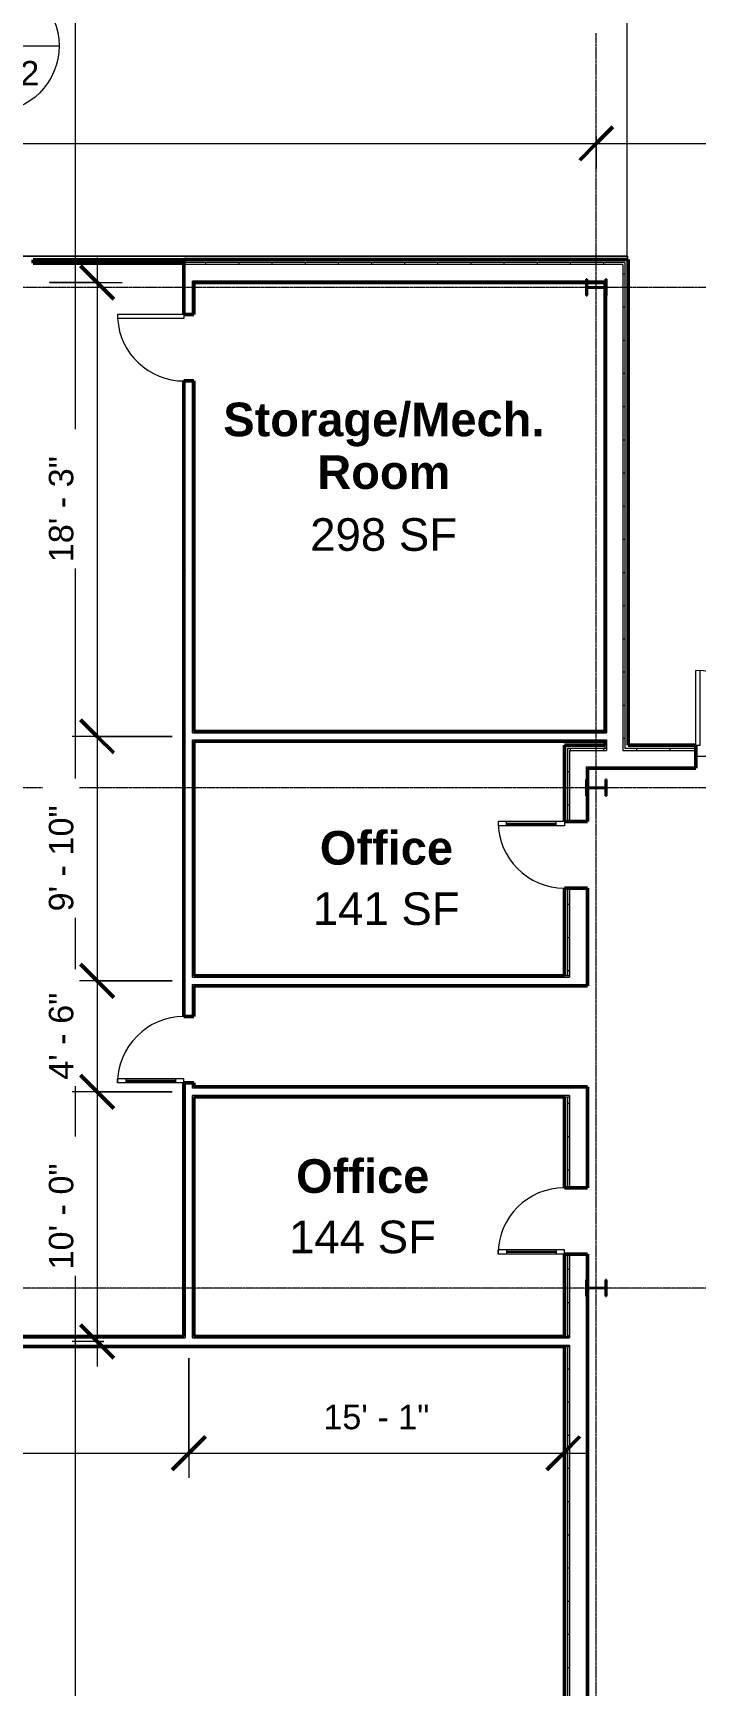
# Model space of a CAD drawing. Header units: inches. Extents: x 21806 to 26875, y -23174 to -20350.
# Drawn here: x 22525 to 22845, y -21577 to -20780 of the extents above; entities that cross this region are included whole.
import ezdxf

# ---------------------------------------------------------------- set-up
doc = ezdxf.new("R2010")
doc.units = ezdxf.units.IN
doc.header["$MEASUREMENT"] = 0
doc.linetypes.add('Grid Line 1_2_', pattern=[0.875, 0.5, -0.125, 0.125, -0.125])
for name, color, linetype, lineweight in [('A-ANNO-DIMS', 211, 'Continuous', 9), ('A-ANNO-DIMS-128', 211, 'Continuous', 9), ('A-DOOR', 31, 'Continuous', 13), ('A-DOOR-GLAZ', 31, 'Continuous', 30), ('A-WALL', 113, 'Continuous', 13), ('A-WALL-PATT', 111, 'Continuous', 50), ('C-BLDG-PADS', 91, 'Continuous', 9), ('C-TOPO', 7, 'Continuous', 9), ('EOP-PR', 4, 'Continuous', 9), ('G-ANNO-SYMB', 111, 'Continuous', 9), ('I-WALL', 2, 'Continuous', 13), ('L-SITE-WALL', 31, 'Continuous', 13), ('M-AREA-IDEN', 171, 'Continuous', 9), ('S-COLS', 52, 'Continuous', 9), ('S-GRID', 1, 'Continuous', 9)]:
    doc.layers.add(name, color=color, linetype=linetype, lineweight=lineweight)
doc.styles.add('Arial', font='arial.ttf', dxfattribs={"height": 11.802395})
doc.styles.add('Arial_2', font='arial.ttf', dxfattribs={"height": 15.736527})
doc.styles.add('Arial_B_1', font='arialbd.ttf', dxfattribs={"height": 16.236099})
doc.dimstyles.new('Linear_-_3_32__Arial', dxfattribs={"dimscale": 12, "dimtxt": 12, "dimasz": 1.333333, "dimexe": 1, "dimexo": 0.666667, "dimgap": 0.666667, "dimtad": 1, "dimdec": 0, "dimzin": 1, "dimdsep": 46, "dimlunit": 4, "dimtxsty": 'Arial', "dimblk1": 'OBLIQUE', "dimblk2": 'OBLIQUE', "dimsah": 1, "dimcen": 0.09, "dimdle": 1, "dimazin": 0, "dimtfac": 1, "dimtdec": 4, "dimtix": 1, "dimtmove": 0, "dimatfit": 3, "dimfxl": 1, "dimtvp": 1, "dimtfill": 1, "dimfrac": 2, "dimtolj": 1, "dimtzin": 0, "dimarcsym": 2})
doc.dimstyles.new('Linear_-_3_32__Arial_1', dxfattribs={"dimscale": 12, "dimtxt": 12, "dimasz": 1.333333, "dimexe": 1, "dimexo": 0.666667, "dimgap": 0.666667, "dimtad": 1, "dimdec": 0, "dimzin": 1, "dimdsep": 46, "dimlunit": 4, "dimtxsty": 'Arial', "dimblk1": 'OBLIQUE', "dimblk2": 'OBLIQUE', "dimsah": 1, "dimcen": 0.09, "dimdle": 1, "dimazin": 0, "dimtfac": 1, "dimtdec": 4, "dimtix": 1, "dimtmove": 0, "dimatfit": 3, "dimfxl": 1, "dimtvp": 1, "dimtfill": 1, "dimfrac": 2, "dimtolj": 1, "dimtzin": 0, "dimarcsym": 2})
doc.dimstyles.new('Linear_-_3_32__Arial_2', dxfattribs={"dimscale": 12, "dimtxt": 12, "dimasz": 1.333333, "dimexe": 1, "dimexo": 0.666667, "dimgap": 0.666667, "dimtad": 1, "dimdec": 0, "dimzin": 1, "dimdsep": 46, "dimlunit": 4, "dimtxsty": 'Arial', "dimblk1": 'OBLIQUE', "dimblk2": 'OBLIQUE', "dimsah": 1, "dimcen": 0.09, "dimdle": 1, "dimazin": 0, "dimtfac": 1, "dimtdec": 4, "dimtix": 1, "dimtmove": 0, "dimatfit": 3, "dimfxl": 1, "dimtvp": 1, "dimtfill": 1, "dimfrac": 2, "dimtolj": 1, "dimtzin": 0, "dimarcsym": 2})
doc.dimstyles.new('Linear_-_3_32__Arial_3', dxfattribs={"dimscale": 12, "dimtxt": 12, "dimasz": 1.333333, "dimexe": 1, "dimexo": 0.666667, "dimgap": 0.666667, "dimtad": 1, "dimdec": 0, "dimzin": 1, "dimdsep": 46, "dimlunit": 4, "dimtxsty": 'Arial', "dimblk1": 'OBLIQUE', "dimblk2": 'OBLIQUE', "dimsah": 1, "dimcen": 0.09, "dimdle": 1, "dimazin": 0, "dimtfac": 1, "dimtdec": 4, "dimtix": 1, "dimtmove": 0, "dimatfit": 3, "dimfxl": 1, "dimtvp": 1, "dimtfill": 1, "dimfrac": 2, "dimtolj": 1, "dimtzin": 0, "dimarcsym": 2})
pattern_1 = [(45, (0, 0), (-12.671354, 12.671354), []), (45, (0, 19.2), (-12.671354, 12.671354), [])]
pattern_2 = [(0, (0, 0), (0, 16), []), (90, (0, 0), (-16, 1e-15), [])]
pattern_3 = [(0, (0, 0), (40.96, 10.24), [1.69, -29.03, 1.69, -29.03, -163.84]), (0, (0, 0), (40.96, 10.24), [-61.44, 1.69, -59.75, 1.69, -29.03, -71.68]), (0, (0, 0), (40.96, 10.24), [-153.6, 1.69, -18.79, 1.69, -49.51]), (120, (15.36, 5.12), (-29.3481, 30.3524005), [1.69, -29.03, 1.69, -29.03, -163.84]), (120, (15.36, 5.12), (-29.3481, 30.3524005), [-61.44, 1.69, -59.75, 1.69, -29.03, -71.68]), (120, (15.36, 5.12), (-29.3481, 30.3524005), [-153.6, 1.69, -18.79, 1.69, -49.51]), (240, (20.48, 25.6), (-11.6119, -40.5924005), [1.69, -29.03, 1.69, -29.03, -163.84]), (240, (20.48, 25.6), (-11.6119, -40.5924005), [-61.44, 1.69, -59.75, 1.69, -29.03, -71.68]), (240, (20.48, 25.6), (-11.6119, -40.5924005), [-153.6, 1.69, -18.79, 1.69, -49.51])]

# ---------------------------------------------------------------- blocks, each defined once
blk = doc.blocks.new('Single-Glass 1 - 32_ x96_-948364-First Floor Plan')
at = {"layer": 'A-DOOR', "lineweight": 20}
for p, q in [((14, -5.5625), (14, -9.5625)), ((16, -5.5625), (14, -5.5625)), ((16, -5.5625), (16, -9.5625)), ((14, -9.5625), (16, -9.5625)), ((14, -33.5625), (14, -37.5625)), ((14, -33.5625), (16, -33.5625)), ((16, -37.5625), (14, -37.5625)), ((16, -33.5625), (16, -37.5625))]:
    blk.add_line(p, q, dxfattribs=at)
at = {"layer": 'A-DOOR', "lineweight": 9}
for p, q in [((14, -9.5625), (14, -33.5625)), ((16, -9.5625), (16, -33.5625))]:
    blk.add_line(p, q, dxfattribs=at)
blk.add_arc((16, -5.5625), 32, 180, 270, dxfattribs=at)
at = {"layer": 'A-DOOR-GLAZ'}
blk.add_line((15, -33.5625), (15, -9.5625), dxfattribs=at)
blk = doc.blocks.new('Single-Glass 1 - 32_ x96_-948363-First Floor Plan')
at = {"layer": 'A-DOOR', "lineweight": 20}
for p, q in [((14, -2.375), (14, -6.375)), ((16, -2.375), (14, -2.375)), ((14, -6.375), (16, -6.375)), ((16, -2.375), (16, -6.375)), ((14, -30.375), (14, -34.375)), ((14, -30.375), (16, -30.375)), ((16, -30.375), (16, -34.375)), ((16, -34.375), (14, -34.375))]:
    blk.add_line(p, q, dxfattribs=at)
at = {"layer": 'A-DOOR', "lineweight": 9}
for p, q in [((14, -6.375), (14, -30.375)), ((16, -6.375), (16, -30.375))]:
    blk.add_line(p, q, dxfattribs=at)
blk.add_arc((16, -2.375), 32, 180, 270, dxfattribs=at)
at = {"layer": 'A-DOOR-GLAZ'}
blk.add_line((15, -30.375), (15, -6.375), dxfattribs=at)
blk = doc.blocks.new('Single-Glass 1 - 32_ x96_-948365-First Floor Plan')
at = {"layer": 'A-DOOR', "lineweight": 20}
for p, q in [((14, 33.5625), (14, 37.5625)), ((16, 37.5625), (14, 37.5625)), ((14, 33.5625), (16, 33.5625)), ((16, 33.5625), (16, 37.5625)), ((14, 9.5625), (16, 9.5625)), ((14, 5.5625), (14, 9.5625)), ((16, 5.5625), (16, 9.5625)), ((16, 5.5625), (14, 5.5625))]:
    blk.add_line(p, q, dxfattribs=at)
at = {"layer": 'A-DOOR', "lineweight": 9}
for p, q in [((14, 9.5625), (14, 33.5625)), ((16, 9.5625), (16, 33.5625))]:
    blk.add_line(p, q, dxfattribs=at)
blk.add_arc((16, 5.5625), 32, 90, 180, dxfattribs=at)
at = {"layer": 'A-DOOR-GLAZ'}
blk.add_line((15, 33.5625), (15, 9.5625), dxfattribs=at)
blk = doc.blocks.new('Single-Flush - 32_ x 84_-489871-First Floor Plan')
at = {"layer": 'A-DOOR', "lineweight": 20}
for p, q in [((14, 2.37), (14, 34.38)), ((16, 34.38), (14, 34.38)), ((16, 2.37), (16, 34.38)), ((16, 2.37), (14, 2.37))]:
    blk.add_line(p, q, dxfattribs=at)
at = {"layer": 'A-DOOR', "lineweight": 9}
blk.add_arc((16, 2.37), 32.07, 93.57587, 180, dxfattribs=at)
blk = doc.blocks.new('Double-Flush - 72_ x 96_-868513-First Floor Plan')
at = {"layer": 'A-DOOR', "lineweight": 20}
for p, q in [((-36, -5.56), (-36, -41.56)), ((-36, -5.56), (-34, -5.56)), ((-34, -5.56), (-34, -41.56)), ((34, -5.56), (34, -41.51)), ((36, -5.56), (34, -5.56)), ((36, -5.56), (36, -41.56)), ((-36, -41.56), (-34, -41.56))]:
    blk.add_line(p, q, dxfattribs=at)
at = {"layer": 'A-DOOR', "lineweight": 9}
for centre, start, end in [((-36, -5.56), 270, 360), ((36, -5.56), 180, 270)]:
    blk.add_arc(centre, 36, start, end, dxfattribs=at)
blk = doc.blocks.new('DIMBLOCK1-First Floor Plan')
at = {"layer": 'A-ANNO-DIMS-128', "lineweight": 50}
for p, q in [((22072.64, -20833.16), (22080.64, -20825.16)), ((22796.39, -20833.16), (22804.39, -20825.16)), ((22072.64, -20833.16), (22064.64, -20841.16)), ((22796.39, -20833.16), (22788.39, -20841.16))]:
    blk.add_line(p, q, dxfattribs=at)
at = {"layer": 'A-ANNO-DIMS-128'}
for p, q in [((22060.64, -20833.16), (22796.39, -20833.16)), ((22072.64, -20829.84), (22072.64, -20845.16)), ((22072.64, -20833.16), (22072.64, -20829.84)), ((22796.39, -20829.84), (22796.39, -20845.16)), ((22796.39, -20833.16), (22796.39, -20829.84))]:
    blk.add_line(p, q, dxfattribs=at)
at = {"layer": 'A-ANNO-DIMS-128', "color": 0, "insert": (22409.04, -20809.85), "char_height": 11.802, "width": 61.1446, "attachment_point": 1, "line_spacing_factor": 0.938532, "style": 'Arial', "bg_fill": 3, "box_fill_scale": 1.25, "bg_fill_color": 0, "bg_fill_transparency": 0}
blk.add_mtext('60\' - 4"', dxfattribs=at)
blk = doc.blocks.new('_Oblique')
at = {"color": 0, "linetype": 'ByBlock', "lineweight": -2}
blk.add_line((-0.5, -0.5), (0.5, 0.5), dxfattribs=at)
blk = doc.blocks.new('DIMBLOCK2-First Floor Plan')
at = {"layer": 'A-ANNO-DIMS-128', "lineweight": 50}
for p, q in [((22796.39, -20833.16), (22804.39, -20825.16)), ((23085.89, -20833.16), (23093.89, -20825.16)), ((22796.39, -20833.16), (22788.39, -20841.16)), ((23085.89, -20833.16), (23077.89, -20841.16))]:
    blk.add_line(p, q, dxfattribs=at)
at = {"layer": 'A-ANNO-DIMS-128'}
for p, q in [((22796.39, -20829.84), (22796.39, -20845.16)), ((22796.39, -20833.16), (22796.39, -20829.84)), ((22796.39, -20833.16), (23085.89, -20833.16)), ((23085.89, -20829.84), (23085.89, -20845.16)), ((23085.89, -20833.16), (23085.89, -20829.84))]:
    blk.add_line(p, q, dxfattribs=at)
at = {"layer": 'A-ANNO-DIMS-128', "color": 0, "insert": (22915.66, -20809.85), "char_height": 11.802, "width": 61.1446, "attachment_point": 1, "line_spacing_factor": 0.938532, "style": 'Arial', "bg_fill": 3, "box_fill_scale": 1.25, "bg_fill_color": 0, "bg_fill_transparency": 0}
blk.add_mtext('24\' - 2"', dxfattribs=at)
blk = doc.blocks.new('Section - Section Head - Filled-1526-First Floor Plan')
at = {"layer": 'G-ANNO-SYMB'}
h = blk.add_hatch(color=256, dxfattribs=at)
edge = h.paths.add_edge_path(flags=0)
edge.add_line((-0.4268, 0.1768), (-0.25, 0.3536))
edge.add_line((-0.25, 0.3536), (-0.25, 0.25))
edge.add_arc((-0.25, 0), 0.25, 90, 135)
h = blk.add_hatch(color=256, dxfattribs=at)
edge = h.paths.add_edge_path(flags=0)
edge.add_arc((-0.25, 0), 0.25, 45, 90)
edge.add_line((-0.25, 0.25), (-0.25, 0.3536))
edge.add_line((-0.25, 0.3536), (-0.0732, 0.1768))
h = blk.add_hatch(color=256, dxfattribs=at)
edge = h.paths.add_edge_path(flags=0)
edge.add_arc((-0.25, 0), 0.2503, 137.9216, 180)
edge.add_line((-0.5003, 0), (-0.6036, 0))
edge.add_line((-0.6036, 0), (-0.4358, 0.1678))
h = blk.add_hatch(color=256, dxfattribs=at)
edge = h.paths.add_edge_path(flags=0)
edge.add_line((-0.0642, 0.1678), (0.1036, 0))
edge.add_line((0.1036, 0), (0.0003, 0))
edge.add_arc((-0.25, 0), 0.2503, 0, 42.0784)
for p, q in [((-0.25, 0.3536), (-0.6036, 0)), ((-0.25, 0.3536), (-0.4268, 0.1768)), ((-0.25, 0.3536), (0.1036, 0)), ((-0.25, 0.25), (-0.25, 0.3536)), ((-0.0732, 0.1768), (-0.25, 0.3536)), ((-0.25, 0.3536), (-0.25, 0.25)), ((-0.4358, 0.1678), (-0.6036, 0)), ((0.1036, 0), (-0.0642, 0.1678)), ((-0.6036, 0), (-0.5003, 0)), ((0.0003, 0), (0.1036, 0)), ((-0.5, 0), (-0.6036, 0)), ((0, 0), (0.1036, 0))]:
    blk.add_line(p, q, dxfattribs=at)
for radius, start, end in [(0.25, 360, 180), (0.25, 90, 135), (0.25, 45, 90), (0.2503, 137.9216, 180), (0.2503, 0, 42.0784), (0.25, 180, 360)]:
    blk.add_arc((-0.25, 0), radius, start, end, dxfattribs=at)
blk = doc.blocks.new('DIMBLOCK22-First Floor Plan')
at = {"layer": 'A-ANNO-DIMS-128'}
for p, q in [((22599.77, -21418.87), (22599.77, -21476.65)), ((22599.77, -21464.65), (22599.77, -21418.87)), ((22070.27, -21570.18), (22070.27, -21452.65)), ((22058.27, -21464.65), (22599.77, -21464.65)), ((22070.27, -21464.65), (22070.27, -21570.18))]:
    blk.add_line(p, q, dxfattribs=at)
at = {"layer": 'A-ANNO-DIMS-128', "lineweight": 50}
for p, q in [((22070.27, -21464.65), (22078.27, -21456.65)), ((22599.77, -21464.65), (22607.77, -21456.65)), ((22070.27, -21464.65), (22062.27, -21472.65)), ((22599.77, -21464.65), (22591.77, -21472.65))]:
    blk.add_line(p, q, dxfattribs=at)
at = {"layer": 'A-ANNO-DIMS-128', "color": 0, "insert": (22309.54, -21441.34), "char_height": 11.802, "width": 61.1446, "attachment_point": 1, "line_spacing_factor": 0.938532, "style": 'Arial', "bg_fill": 3, "box_fill_scale": 1.25, "bg_fill_color": 0, "bg_fill_transparency": 0}
blk.add_mtext('44\' - 2"', dxfattribs=at)
blk = doc.blocks.new('DIMBLOCK23-First Floor Plan')
at = {"layer": 'A-ANNO-DIMS-128'}
for p, q in [((22599.77, -21418.87), (22599.77, -21476.65)), ((22599.77, -21464.65), (22599.77, -21418.87)), ((22780.52, -21461.34), (22780.52, -21476.65)), ((22780.52, -21464.65), (22780.52, -21461.34)), ((22599.77, -21464.65), (22792.52, -21464.65))]:
    blk.add_line(p, q, dxfattribs=at)
at = {"layer": 'A-ANNO-DIMS-128', "lineweight": 50}
for p, q in [((22599.77, -21464.65), (22607.77, -21456.65)), ((22780.52, -21464.65), (22788.52, -21456.65)), ((22599.77, -21464.65), (22591.77, -21472.65)), ((22780.52, -21464.65), (22772.52, -21472.65))]:
    blk.add_line(p, q, dxfattribs=at)
at = {"layer": 'A-ANNO-DIMS-128', "color": 0, "insert": (22664.67, -21441.34), "char_height": 11.802, "width": 61.1446, "attachment_point": 1, "line_spacing_factor": 0.938532, "style": 'Arial', "bg_fill": 3, "box_fill_scale": 1.25, "bg_fill_color": 0, "bg_fill_transparency": 0}
blk.add_mtext('15\' - 1"', dxfattribs=at)
blk = doc.blocks.new('DIMBLOCK24-First Floor Plan')
at = {"layer": 'A-ANNO-DIMS-128'}
for p, q in [((22555.51, -20888.18), (22555.51, -21119.05)), ((22532.54, -20900.18), (22567.51, -20900.18)), ((22555.51, -20900.18), (22532.54, -20900.18)), ((22591.77, -21119.05), (22543.51, -21119.05)), ((22555.51, -21119.05), (22591.77, -21119.05))]:
    blk.add_line(p, q, dxfattribs=at)
at = {"layer": 'A-ANNO-DIMS-128', "lineweight": 50}
for p, q in [((22555.51, -20900.18), (22547.51, -20892.18)), ((22555.51, -20900.18), (22563.51, -20908.18)), ((22555.51, -21119.05), (22547.51, -21111.05)), ((22555.51, -21119.05), (22563.51, -21127.05))]:
    blk.add_line(p, q, dxfattribs=at)
at = {"layer": 'A-ANNO-DIMS-128', "color": 0, "insert": (22532.2, -21035.09), "char_height": 11.802, "width": 61.1446, "attachment_point": 1, "rotation": 90, "line_spacing_factor": 0.938532, "style": 'Arial', "bg_fill": 3, "box_fill_scale": 1.25, "bg_fill_color": 0, "bg_fill_transparency": 0}
blk.add_mtext('18\' - 3"', dxfattribs=at)
blk = doc.blocks.new('DIMBLOCK25-First Floor Plan')
at = {"layer": 'A-ANNO-DIMS-128', "lineweight": 50}
for p, q in [((22555.51, -21119.05), (22547.51, -21111.05)), ((22555.51, -21119.05), (22563.51, -21127.05)), ((22555.51, -21236.93), (22547.51, -21228.93)), ((22555.51, -21236.93), (22563.51, -21244.93))]:
    blk.add_line(p, q, dxfattribs=at)
at = {"layer": 'A-ANNO-DIMS-128'}
for p, q in [((22591.77, -21119.05), (22543.51, -21119.05)), ((22555.51, -21119.05), (22555.51, -21236.93)), ((22555.51, -21119.05), (22591.77, -21119.05)), ((22591.77, -21236.93), (22543.51, -21236.93)), ((22555.51, -21236.93), (22591.77, -21236.93))]:
    blk.add_line(p, q, dxfattribs=at)
at = {"layer": 'A-ANNO-DIMS-128', "color": 0, "insert": (22532.2, -21203.47), "char_height": 11.802, "width": 61.1446, "attachment_point": 1, "rotation": 90, "line_spacing_factor": 0.938532, "style": 'Arial', "bg_fill": 3, "box_fill_scale": 1.25, "bg_fill_color": 0, "bg_fill_transparency": 0}
blk.add_mtext('9\' - 10"', dxfattribs=at)
blk = doc.blocks.new('DIMBLOCK26-First Floor Plan')
at = {"layer": 'A-ANNO-DIMS-128', "lineweight": 50}
for p, q in [((22555.51, -21236.93), (22547.51, -21228.93)), ((22555.51, -21236.93), (22563.51, -21244.93)), ((22555.51, -21290.43), (22547.51, -21282.43)), ((22555.51, -21290.43), (22563.51, -21298.43))]:
    blk.add_line(p, q, dxfattribs=at)
at = {"layer": 'A-ANNO-DIMS-128'}
for p, q in [((22591.77, -21236.93), (22543.51, -21236.93)), ((22555.51, -21236.93), (22555.51, -21290.43)), ((22555.51, -21236.93), (22591.77, -21236.93)), ((22591.77, -21290.43), (22543.51, -21290.43)), ((22555.51, -21290.43), (22591.77, -21290.43))]:
    blk.add_line(p, q, dxfattribs=at)
at = {"layer": 'A-ANNO-DIMS-128', "color": 0, "insert": (22532.2, -21284.63), "char_height": 11.802, "width": 50.2892, "attachment_point": 1, "rotation": 90, "line_spacing_factor": 0.938532, "style": 'Arial', "bg_fill": 3, "box_fill_scale": 1.25, "bg_fill_color": 0, "bg_fill_transparency": 0}
blk.add_mtext('4\' - 6"', dxfattribs=at)
blk = doc.blocks.new('DIMBLOCK27-First Floor Plan')
at = {"layer": 'A-ANNO-DIMS-128', "lineweight": 50}
for p, q in [((22555.51, -21290.43), (22547.51, -21282.43)), ((22555.51, -21290.43), (22563.51, -21298.43)), ((22555.51, -21410.87), (22547.51, -21402.87)), ((22555.51, -21410.87), (22563.51, -21418.87))]:
    blk.add_line(p, q, dxfattribs=at)
at = {"layer": 'A-ANNO-DIMS-128'}
for p, q in [((22591.77, -21290.43), (22543.51, -21290.43)), ((22555.51, -21290.43), (22555.51, -21422.87)), ((22555.51, -21290.43), (22591.77, -21290.43)), ((22558.82, -21410.87), (22543.51, -21410.87)), ((22555.51, -21410.87), (22558.82, -21410.87))]:
    blk.add_line(p, q, dxfattribs=at)
at = {"layer": 'A-ANNO-DIMS-128', "color": 0, "insert": (22532.2, -21376.12), "char_height": 11.802, "width": 61.1446, "attachment_point": 1, "rotation": 90, "line_spacing_factor": 0.938532, "style": 'Arial', "bg_fill": 3, "box_fill_scale": 1.25, "bg_fill_color": 0, "bg_fill_transparency": 0}
blk.add_mtext('10\' - 0"', dxfattribs=at)

msp = doc.modelspace()

# ---------------------------------------------------------------- hatches: boundary and pattern name
at = {"layer": 'A-WALL-PATT', "lineweight": 9}
h = msp.add_hatch(dxfattribs=at)
h.set_pattern_fill('FP_12', color=256, style=0, pattern_type=2)
h.set_pattern_definition(pattern_2)
h.paths.add_polyline_path([(22597.4, -20891.55), (22810.26, -20891.55), (22810.26, -20890.55), (22597.4, -20890.55)], flags=0)
h = msp.add_hatch(dxfattribs=at)
h.set_pattern_fill('FP_12', color=256, style=0, pattern_type=2)
h.set_pattern_definition(pattern_2)
h.paths.add_polyline_path([(22810.26, -21124.8), (22810.26, -20891.55), (22809.26, -20891.55), (22809.26, -21124.8)], flags=0)
h = msp.add_hatch(dxfattribs=at)
h.set_pattern_fill('FP_10', color=256, style=0, pattern_type=2)
h.set_pattern_definition(pattern_3)
h.paths.add_polyline_path([(22597.4, -21408.49), (22598.02, -21408.49), (22598.02, -21286.18), (22597.4, -21286.18), (22597.4, -21329.67)], flags=0)
h.paths.add_polyline_path([(22598.02, -21254.18), (22598.02, -20947.62), (22597.4, -20947.62), (22597.4, -21254.18)], flags=0)
h.paths.add_polyline_path([(22598.02, -20915.62), (22598.02, -20899.55), (22597.4, -20899.55), (22597.4, -20915.62)], flags=0)
h = msp.add_hatch(dxfattribs=at)
h.set_pattern_fill('FP_10', color=256, style=0, pattern_type=2)
h.set_pattern_definition(pattern_3)
h.paths.add_polyline_path([(22602.15, -21408.49), (22602.15, -21292.18), (22601.52, -21292.18), (22601.52, -21408.49)], flags=0)
h.paths.add_polyline_path([(22602.15, -21288.68), (22602.15, -21286.18), (22601.52, -21286.18), (22601.52, -21288.68)], flags=0)
h.paths.add_polyline_path([(22602.15, -21254.18), (22602.15, -21238.68), (22601.52, -21238.68), (22601.52, -21254.18)], flags=0)
h.paths.add_polyline_path([(22601.52, -21235.18), (22602.15, -21235.18), (22602.15, -21120.8), (22601.52, -21120.8), (22601.52, -21174.74)], flags=0)
h.paths.add_polyline_path([(22602.15, -21117.3), (22602.15, -20947.62), (22601.52, -20947.62), (22601.52, -21117.3)], flags=0)
h.paths.add_polyline_path([(22601.52, -20915.62), (22602.15, -20915.62), (22602.15, -20899.55), (22601.52, -20899.55), (22601.52, -20900.18)], flags=0)
h = msp.add_hatch(dxfattribs=at)
h.set_pattern_fill('FP_10', color=256, style=0, pattern_type=2)
h.set_pattern_definition(pattern_3)
h.paths.add_polyline_path([(22801.26, -21117.3), (22801.26, -21116.68), (22602.15, -21116.68), (22602.15, -21117.3), (22800.63, -21117.3)], flags=0)
h = msp.add_hatch(dxfattribs=at)
h.set_pattern_fill('FP_10', color=256, style=0, pattern_type=2)
h.set_pattern_definition(pattern_3)
h.paths.add_polyline_path([(22801.26, -21121.43), (22801.26, -21120.8), (22602.15, -21120.8), (22602.15, -21121.43), (22800.63, -21121.43)], flags=0)
h = msp.add_hatch(dxfattribs=at)
h.set_pattern_fill('FP_12', color=256, style=0, pattern_type=2)
h.set_pattern_definition(pattern_2)
h.paths.add_polyline_path([(22783.52, -22253.43), (22783.52, -21413.24), (22782.52, -21413.24), (22782.52, -22253.43)], flags=0)
h.paths.add_polyline_path([(22782.52, -21408.49), (22783.52, -21408.49), (22783.52, -21368.68), (22782.52, -21368.68), (22782.52, -21407.14)], flags=0)
h.paths.add_polyline_path([(22783.52, -21336.68), (22783.52, -21292.8), (22782.52, -21292.8), (22782.52, -21336.68)], flags=0)
h.paths.add_polyline_path([(22782.52, -21234.55), (22783.52, -21234.55), (22783.52, -21192.18), (22782.52, -21192.18)], flags=0)
h.paths.add_polyline_path([(22783.52, -21160.18), (22783.52, -21124.8), (22782.52, -21124.8), (22782.52, -21160.18)], flags=0)
h = msp.add_hatch(dxfattribs=at)
h.set_pattern_fill('FP_12', color=256, style=0, pattern_type=2)
h.set_pattern_definition(pattern_2)
h.paths.add_polyline_path([(23085.77, -21125.8), (23085.77, -21124.8), (23030.52, -21124.8), (23030.52, -21125.8), (23046.24, -21125.8)], flags=0)
h.paths.add_polyline_path([(22783.52, -21125.8), (22801.26, -21125.8), (22801.26, -21124.8), (22783.52, -21124.8)], flags=0)
h.paths.add_polyline_path([(22844.52, -21125.8), (22844.52, -21124.8), (22809.26, -21124.8), (22809.26, -21125.8), (22838.89, -21125.8)], flags=0)
h.paths.add_polyline_path([(22922.52, -21125.8), (22922.52, -21124.8), (22916.52, -21124.8), (22916.52, -21125.8)], flags=0)
h = msp.add_hatch(dxfattribs=at)
h.set_pattern_fill('FP_10', color=256, style=0, pattern_type=2)
h.set_pattern_definition(pattern_3)
h.paths.add_polyline_path([(22602.15, -21235.18), (22783.52, -21235.18), (22783.52, -21234.55), (22602.15, -21234.55)], flags=0)
h = msp.add_hatch(dxfattribs=at)
h.set_pattern_fill('FP_10', color=256, style=0, pattern_type=2)
h.set_pattern_definition(pattern_3)
h.paths.add_polyline_path([(22781.02, -21239.3), (22791.52, -21239.3), (22791.52, -21238.68), (22602.15, -21238.68), (22602.15, -21239.3), (22769.77, -21239.3)], flags=0)
h = msp.add_hatch(dxfattribs=at)
h.set_pattern_fill('FP_10', color=256, style=0, pattern_type=2)
h.set_pattern_definition(pattern_3)
h.paths.add_polyline_path([(22783.52, -21288.68), (22791.52, -21288.68), (22791.52, -21288.05), (22602.15, -21288.05), (22602.15, -21288.68), (22781.02, -21288.68)], flags=0)
h = msp.add_hatch(dxfattribs=at)
h.set_pattern_fill('FP_10', color=256, style=0, pattern_type=2)
h.set_pattern_definition(pattern_3)
h.paths.add_polyline_path([(22783.52, -21292.8), (22783.52, -21292.18), (22602.15, -21292.18), (22602.15, -21292.8), (22782.52, -21292.8)], flags=0)
h = msp.add_hatch(dxfattribs=at)
h.set_pattern_fill('FP_10', color=256, style=0, pattern_type=2)
h.set_pattern_definition(pattern_3)
h.paths.add_polyline_path([(22598.02, -21409.12), (22598.02, -21408.49), (22069.64, -21408.49), (22069.64, -21409.12), (22493.31, -21409.12)], flags=0)
h.paths.add_polyline_path([(22769.77, -21409.12), (22783.52, -21409.12), (22783.52, -21408.49), (22601.52, -21408.49), (22601.52, -21409.12)], flags=0)
h = msp.add_hatch(dxfattribs=at)
h.set_pattern_fill('FP_10', color=256, style=0, pattern_type=2)
h.set_pattern_definition(pattern_3)
h.paths.add_polyline_path([(22783.52, -21413.24), (22783.52, -21412.62), (22069.64, -21412.62), (22069.64, -21413.24), (22782.52, -21413.24)], flags=0)
at = {"layer": 'S-COLS'}
h = msp.add_hatch(dxfattribs=at)
h.set_pattern_fill('FP_1', color=256, style=0, pattern_type=2)
h.set_pattern_definition(pattern_1)
h.paths.add_polyline_path([(22801.26, -20906.53), (22801.26, -20898.57), (22800.82, -20898.57), (22800.82, -20901.72), (22800.62, -20902.21), (22800.13, -20902.41), (22792.65, -20902.41), (22792.16, -20902.21), (22791.96, -20901.72), (22791.96, -20898.57), (22791.52, -20898.57), (22791.52, -20906.53), (22791.96, -20906.53), (22791.96, -20903.39), (22792.16, -20902.9), (22792.65, -20902.7), (22800.13, -20902.7), (22800.62, -20902.9), (22800.82, -20903.39), (22800.82, -20906.53)], flags=0)
h = msp.add_hatch(dxfattribs=at)
h.set_pattern_fill('FP_1', color=256, style=0, pattern_type=2)
h.set_pattern_definition(pattern_1)
h.paths.add_polyline_path([(22801.26, -21147.78), (22801.26, -21139.82), (22800.82, -21139.82), (22800.82, -21142.97), (22800.62, -21143.46), (22800.13, -21143.66), (22792.65, -21143.66), (22792.16, -21143.46), (22791.96, -21142.97), (22791.96, -21139.82), (22791.52, -21139.82), (22791.52, -21147.78), (22791.96, -21147.78), (22791.96, -21144.64), (22792.16, -21144.15), (22792.65, -21143.95), (22800.13, -21143.95), (22800.62, -21144.15), (22800.82, -21144.64), (22800.82, -21147.78)], flags=0)
h = msp.add_hatch(dxfattribs=at)
h.set_pattern_fill('FP_1', color=256, style=0, pattern_type=2)
h.set_pattern_definition(pattern_1)
h.paths.add_polyline_path([(22791.96, -21389.03), (22791.96, -21385.89), (22792.16, -21385.4), (22792.65, -21385.2), (22800.13, -21385.2), (22800.62, -21385.4), (22800.82, -21385.89), (22800.82, -21389.03), (22801.26, -21389.03), (22801.26, -21381.07), (22800.82, -21381.07), (22800.82, -21384.22), (22800.62, -21384.71), (22800.13, -21384.91), (22792.65, -21384.91), (22792.16, -21384.71), (22791.96, -21384.22), (22791.96, -21381.07), (22791.52, -21381.07), (22791.52, -21389.03)], flags=0)

# ---------------------------------------------------------------- linework, layer by layer
at = {"layer": 'A-WALL', "lineweight": 50}
for p, q in [((22597.34, -20889.25), (22524.6, -20889.25)), ((22524.6, -20889.25), (22524.6, -20890.83)), ((22597.34, -20890.83), (22597.34, -20889.25)), ((22524.6, -20890.83), (22597.34, -20890.83))]:
    msp.add_line(p, q, dxfattribs=at)
at = {"layer": 'A-WALL'}
for p, q in [((22810.26, -20890.55), (22597.4, -20890.55)), ((22809.26, -20891.55), (22597.4, -20891.55)), ((22809.26, -20891.55), (22809.26, -21125.8)), ((22810.26, -20890.55), (22810.26, -21124.8)), ((22598.02, -20899.55), (22597.4, -20899.55)), ((22598.02, -20915.62), (22598.02, -20899.55)), ((22601.52, -20915.62), (22601.52, -20899.55)), ((22801.26, -20899.55), (22601.52, -20899.55)), ((22602.15, -20900.18), (22602.15, -20899.55)), ((22801.26, -20899.55), (22801.26, -21117.3)), ((22598.02, -21254.18), (22598.02, -20947.62)), ((22601.52, -21117.3), (22601.52, -20947.62)), ((22601.52, -21117.3), (22801.26, -21117.3)), ((22800.63, -21116.68), (22801.26, -21116.68)), ((22601.52, -21235.18), (22601.52, -21120.8)), ((22601.52, -21120.8), (22801.26, -21120.8)), ((22782.52, -21124.8), (22782.52, -21160.18)), ((22782.52, -21124.8), (22801.26, -21124.8)), ((22783.52, -21125.8), (22783.52, -21160.18)), ((22783.52, -21125.8), (22801.26, -21125.8)), ((22800.63, -21121.43), (22801.26, -21121.43)), ((22800.63, -21124.8), (22800.63, -21123.3)), ((22801.26, -21120.8), (22801.26, -21125.8)), ((22809.26, -21125.8), (22844.52, -21125.8)), ((22810.26, -21124.8), (22844.52, -21124.8)), ((22791.52, -21133.8), (22791.52, -21160.18)), ((22791.52, -21133.8), (22844.52, -21133.8)), ((22782.52, -21192.18), (22782.52, -21234.55)), ((22783.52, -21192.18), (22783.52, -21235.18)), ((22791.52, -21192.18), (22791.52, -21239.3)), ((22601.52, -21235.18), (22783.52, -21235.18)), ((22601.52, -21254.18), (22601.52, -21238.68)), ((22601.52, -21238.68), (22791.52, -21238.68)), ((22783.52, -21234.55), (22781.02, -21234.55)), ((22598.02, -21286.18), (22598.02, -21409.12)), ((22601.52, -21288.68), (22601.52, -21286.18)), ((22791.52, -21288.05), (22791.52, -21336.68)), ((22791.52, -21288.68), (22601.52, -21288.68)), ((22783.52, -21292.18), (22601.52, -21292.18)), ((22601.52, -21409.12), (22601.52, -21292.18)), ((22781.02, -21292.8), (22783.52, -21292.8)), ((22782.52, -21292.8), (22782.52, -21336.68)), ((22783.52, -21292.18), (22783.52, -21336.68)), ((22782.52, -21368.68), (22782.52, -21408.49)), ((22783.52, -21368.68), (22783.52, -21409.12)), ((22791.52, -21368.68), (22791.52, -22253.43)), ((22069.64, -21409.12), (22598.02, -21409.12)), ((22069.64, -21412.62), (22783.52, -21412.62)), ((22601.52, -21409.12), (22783.52, -21409.12)), ((22781.02, -21408.49), (22783.52, -21408.49)), ((22781.02, -21413.24), (22783.52, -21413.24)), ((22782.52, -21413.24), (22782.52, -22253.43)), ((22783.52, -21412.62), (22783.52, -22253.43))]:
    msp.add_line(p, q, dxfattribs=at)
at = {"layer": 'C-BLDG-PADS'}
for p, q in [((22811.39, -20887.55), (22057.64, -20887.55)), ((22811.39, -20889.05), (22811.39, -20887.55)), ((22916.52, -21128.8), (22844.52, -21128.8))]:
    msp.add_line(p, q, dxfattribs=at)
at = {"layer": 'C-TOPO'}
for p, q in [((22057.64, -20887.55), (22811.39, -20887.55)), ((22811.39, -20887.55), (22811.39, -20889.05))]:
    msp.add_line(p, q, dxfattribs=at)
at = {"layer": 'EOP-PR'}
msp.add_line((22811.24, -20887.55), (22811.24, -20555), dxfattribs=at)
at = {"layer": 'G-ANNO-SYMB'}
for p, q in [((22544.94, -20427.1), (22544.94, -23161.87)), ((22473.17, -20786.08), (22537.17, -20786.08))]:
    msp.add_line(p, q, dxfattribs=at)
at = {"layer": 'I-WALL', "lineweight": 50}
for p, q in [((22597.4, -20900.18), (22597.4, -20915.62)), ((22602.15, -20915.62), (22602.15, -20900.18)), ((22597.4, -20915.62), (22602.15, -20915.62)), ((22597.4, -20947.62), (22597.4, -21254.18)), ((22602.15, -20947.62), (22597.4, -20947.62)), ((22602.15, -21116.68), (22602.15, -20947.62)), ((22800.63, -21116.68), (22602.15, -21116.68)), ((22602.15, -21234.55), (22602.15, -21121.43)), ((22602.15, -21121.43), (22800.63, -21121.43)), ((22781.02, -21234.55), (22602.15, -21234.55)), ((22602.15, -21254.18), (22602.15, -21239.3)), ((22602.15, -21239.3), (22781.02, -21239.3)), ((22597.4, -21254.18), (22602.15, -21254.18)), ((22597.4, -21286.18), (22597.4, -21408.49)), ((22602.15, -21286.18), (22597.4, -21286.18)), ((22602.15, -21288.05), (22602.15, -21286.18)), ((22781.02, -21288.05), (22602.15, -21288.05)), ((22602.15, -21292.8), (22781.02, -21292.8)), ((22602.15, -21408.49), (22602.15, -21292.8)), ((22597.4, -21408.49), (22070.27, -21408.49)), ((22070.27, -21413.24), (22781.02, -21413.24)), ((22781.02, -21408.49), (22602.15, -21408.49))]:
    msp.add_line(p, q, dxfattribs=at)
at = {"layer": 'L-SITE-WALL', "lineweight": 50}
for p, q in [((22811.76, -20889.05), (22597.4, -20889.05)), ((22597.4, -20889.05), (22597.4, -20900.18)), ((22811.76, -21123.3), (22811.76, -20889.05)), ((22602.15, -20900.18), (22800.63, -20900.18)), ((22800.63, -20900.18), (22800.63, -21116.68)), ((22800.63, -21123.3), (22781.02, -21123.3)), ((22781.02, -21123.3), (22781.02, -21160.18)), ((22800.63, -21121.43), (22800.63, -21123.3)), ((22844.52, -21123.3), (22811.76, -21123.3)), ((22844.52, -21134.43), (22844.52, -21123.3)), ((22792.15, -21160.18), (22792.15, -21134.43)), ((22792.15, -21134.43), (22844.52, -21134.43)), ((22781.02, -21160.18), (22792.15, -21160.18)), ((22792.15, -21192.18), (22781.02, -21192.18)), ((22781.02, -21192.18), (22781.02, -21234.55)), ((22792.15, -21239.3), (22792.15, -21192.18)), ((22781.02, -21239.3), (22792.15, -21239.3)), ((22792.15, -21288.05), (22781.02, -21288.05)), ((22792.15, -21336.68), (22792.15, -21288.05)), ((22781.02, -21292.8), (22781.02, -21336.68)), ((22781.02, -21336.68), (22792.15, -21336.68)), ((22792.15, -21368.68), (22781.02, -21368.68)), ((22781.02, -21368.68), (22781.02, -21408.49)), ((22792.15, -22253.43), (22792.15, -21368.68)), ((22781.02, -21413.24), (22781.02, -22253.43))]:
    msp.add_line(p, q, dxfattribs=at)
at = {"layer": 'S-COLS', "lineweight": 30}
for p, q in [((22791.96, -20898.57), (22791.52, -20898.57)), ((22791.52, -20898.57), (22791.52, -20906.53)), ((22791.96, -20901.72), (22791.96, -20898.57)), ((22791.96, -20906.53), (22791.96, -20903.39)), ((22800.13, -20902.41), (22792.65, -20902.41)), ((22792.65, -20902.7), (22800.13, -20902.7)), ((22801.26, -20898.57), (22800.82, -20898.57)), ((22800.82, -20898.57), (22800.82, -20901.72)), ((22800.82, -20903.39), (22800.82, -20906.53)), ((22801.26, -20906.53), (22801.26, -20898.57)), ((22791.52, -20906.53), (22791.96, -20906.53)), ((22800.82, -20906.53), (22801.26, -20906.53)), ((22791.96, -21139.82), (22791.52, -21139.82)), ((22791.52, -21139.82), (22791.52, -21147.78)), ((22791.96, -21142.97), (22791.96, -21139.82)), ((22800.13, -21143.66), (22792.65, -21143.66)), ((22792.65, -21143.95), (22800.13, -21143.95)), ((22801.26, -21139.82), (22800.82, -21139.82)), ((22800.82, -21139.82), (22800.82, -21142.97)), ((22801.26, -21147.78), (22801.26, -21139.82)), ((22791.52, -21147.78), (22791.96, -21147.78)), ((22791.96, -21147.78), (22791.96, -21144.64)), ((22800.82, -21144.64), (22800.82, -21147.78)), ((22800.82, -21147.78), (22801.26, -21147.78)), ((22791.96, -21381.07), (22791.52, -21381.07)), ((22791.52, -21381.07), (22791.52, -21389.03)), ((22791.96, -21384.22), (22791.96, -21381.07)), ((22801.26, -21381.07), (22800.82, -21381.07)), ((22800.82, -21381.07), (22800.82, -21384.22)), ((22801.26, -21389.03), (22801.26, -21381.07)), ((22791.52, -21389.03), (22791.96, -21389.03)), ((22791.96, -21389.03), (22791.96, -21385.89)), ((22800.13, -21384.91), (22792.65, -21384.91)), ((22792.65, -21385.2), (22800.13, -21385.2)), ((22800.82, -21385.89), (22800.82, -21389.03)), ((22800.82, -21389.03), (22801.26, -21389.03))]:
    msp.add_line(p, q, dxfattribs=at)
for centre, start, end in [((22792.65, -20901.72), 180, 270), ((22792.65, -20903.39), 90, 180), ((22800.13, -20901.72), 270, 0), ((22800.13, -20903.39), 0, 90), ((22792.65, -21142.97), 180, 270), ((22792.65, -21144.64), 90, 180), ((22800.13, -21142.97), 270, 0), ((22800.13, -21144.64), 0, 90), ((22792.65, -21384.22), 180, 270), ((22792.65, -21385.89), 90, 180), ((22800.13, -21384.22), 270, 0), ((22800.13, -21385.89), 0, 90)]:
    msp.add_arc(centre, 0.691, start, end, dxfattribs=at)
at = {"layer": 'S-GRID', "linetype": 'Grid Line 1_2_'}
for p, q in [((22796.39, -23162.87), (22796.39, -20779.92)), ((26875.46, -20902.55), (22016.39, -20902.55)), ((26875.46, -21143.8), (22016.39, -21143.8)), ((26492.82, -21385.05), (22016.39, -21385.05))]:
    msp.add_line(p, q, dxfattribs=at)

# ---------------------------------------------------------------- block references
at = {"layer": 'A-DOOR'}
for name, p, rotation in [('Single-Flush - 32_ x 84_-489871-First Floor Plan', (22599.77, -20931.62), 89.99999999999959), ('Double-Flush - 72_ x 96_-868513-First Floor Plan', (22880.52, -21128.87), 180), ('Single-Glass 1 - 32_ x96_-948365-First Floor Plan', (22786.59, -21176.18), 90), ('Single-Glass 1 - 32_ x96_-948363-First Floor Plan', (22599.77, -21270.18), 269.9999999999996), ('Single-Glass 1 - 32_ x96_-948364-First Floor Plan', (22786.59, -21352.68), 270)]:
    msp.add_blockref(name, p, dxfattribs=dict(at, rotation=rotation))

# ---------------------------------------------------------------- texts
at = {"layer": 'M-AREA-IDEN', "attachment_point": 2, "line_spacing_factor": 0.938532}
for s, insert, char_height, width, style in [('Storage/Mech.\\PRoom', (22693.88, -20958.11), 16.2361, 179.712, 'Arial_B_1'), ('298 SF', (22693.77, -21013.85), 15.737, 84.48, 'Arial_2'), ('Office', (22695.13, -21164.68), 16.236, 74.688, 'Arial_B_1'), ('141 SF', (22695.02, -21194.26), 15.737, 84.48, 'Arial_2'), ('Office', (22683.69, -21322.96), 16.236, 74.688, 'Arial_B_1'), ('144 SF', (22683.58, -21352.54), 15.737, 84.48, 'Arial_2')]:
    msp.add_mtext(s, dxfattribs=dict(at, insert=insert, char_height=char_height, width=width, style=style))

# ---------------------------------------------------------------- next in the draw order: dimensions: what is measured, and where the dimension line sits
at = {"layer": 'A-ANNO-DIMS'}
for base, p1, p2, dimstyle, override, picture, middle in [((22796.39, -20833.16), (22072.64, -20821.84), (22796.39, -20821.84), 'Linear_-_3_32__Arial', {"dimpost": '<>', "dimfxl": 723.75}, 'DIMBLOCK1-First Floor Plan', (22434.52, -20819.13)), ((22599.775, -21464.6517), (22070.2652, -21578.1778), (22599.775, -21410.8653), 'Linear_-_3_32__Arial_3', {"dimpost": '<>', "dimfxl": 555.314384}, 'DIMBLOCK22-First Floor Plan', (22335.0201, -21450.7263))]:
    dim = msp.add_linear_dim(base=base, p1=p1, p2=p2, dimstyle=dimstyle, override=override, dxfattribs=at)
    dim.commit()
    dim.dimension.update_dxf_attribs({"geometry": picture, "text_midpoint": middle})
dim = msp.add_linear_dim(base=(22555.51, -21119.05), p1=(22524.54, -20900.18), p2=(22599.77, -21119.05), angle=90, dimstyle='Linear_-_3_32__Arial_3', override={"dimpost": '<>', "dimfxl": 231.445407}, dxfattribs=at)
dim.commit()
dim.dimension.update_dxf_attribs({"geometry": 'DIMBLOCK24-First Floor Plan', "text_midpoint": (22541.48, -21009.62)})

# ---------------------------------------------------------------- next in the draw order: block references
at = {"layer": 'G-ANNO-SYMB', "extrusion": (0, 0, -1), "xscale": 127.9999999999999, "yscale": 127.9999999999999, "zscale": 127.9999999999999, "rotation": 270.0000000000003}
msp.add_blockref('Section - Section Head - Filled-1526-First Floor Plan', (-22505.17, -20818.08), dxfattribs=at)

# ---------------------------------------------------------------- next in the draw order: texts
at = {"layer": 'G-ANNO-SYMB', "insert": (22505.58, -20793.37), "char_height": 11.802, "width": 52.416, "attachment_point": 2, "line_spacing_factor": 0.938532, "style": 'Arial'}
msp.add_mtext('A-302', dxfattribs=at)

# ---------------------------------------------------------------- next in the draw order: dimensions: what is measured, and where the dimension line sits
at = {"layer": 'A-ANNO-DIMS'}
for base, p1, p2, dimstyle, override, picture, middle in [((23085.89022535, -20833.15779014), (22796.39022535, -20821.84408164), (23085.89022535, -20821.84408164), 'Linear_-_3_32__Arial', {"dimpost": '<>', "dimfxl": 289.5}, 'DIMBLOCK2-First Floor Plan', (22941.14022535, -20819.23244026)), ((22780.52, -21464.65), (22599.77, -21410.87), (22780.52, -21453.34), 'Linear_-_3_32__Arial_2', {"dimpost": '<>', "dimfxl": 185.67307}, 'DIMBLOCK23-First Floor Plan', (22690.15, -21450.63))]:
    dim = msp.add_linear_dim(base=base, p1=p1, p2=p2, dimstyle=dimstyle, override=override, dxfattribs=at)
    dim.commit()
    dim.dimension.update_dxf_attribs({"geometry": picture, "text_midpoint": middle})
dim = msp.add_linear_dim(base=(22555.51, -21236.93), p1=(22599.77, -21119.05), p2=(22599.77, -21236.93), angle=90, dimstyle='Linear_-_3_32__Arial_1', override={"dimpost": '<>', "dimfxl": 117.875}, dxfattribs=at)
dim.commit()
dim.dimension.update_dxf_attribs({"geometry": 'DIMBLOCK25-First Floor Plan', "text_midpoint": (22541.48, -21177.99)})

# ---------------------------------------------------------------- next in the draw order: dimensions: what is measured, and where the dimension line sits
dim = msp.add_linear_dim(base=(22555.50682004, -21290.4278104), p1=(22599.77499098, -21236.9278104), p2=(22599.77499098, -21290.4278104), angle=90, dimstyle='Linear_-_3_32__Arial_1', override={"dimpost": '<>', "dimfxl": 53.5}, dxfattribs=at)
dim.commit()
dim.dimension.update_dxf_attribs({"geometry": 'DIMBLOCK26-First Floor Plan', "text_midpoint": (22541.48083582, -21263.6778104)})

# ---------------------------------------------------------------- next in the draw order: dimensions: what is measured, and where the dimension line sits
dim = msp.add_linear_dim(base=(22555.51, -21410.87), p1=(22599.77, -21290.43), p2=(22566.82, -21410.87), angle=90, dimstyle='Linear_-_3_32__Arial_1', override={"dimpost": '<>', "dimfxl": 124.864679}, dxfattribs=at)
dim.commit()
dim.dimension.update_dxf_attribs({"geometry": 'DIMBLOCK27-First Floor Plan', "text_midpoint": (22541.48, -21350.65)})

doc.saveas('drawing.dxf')
